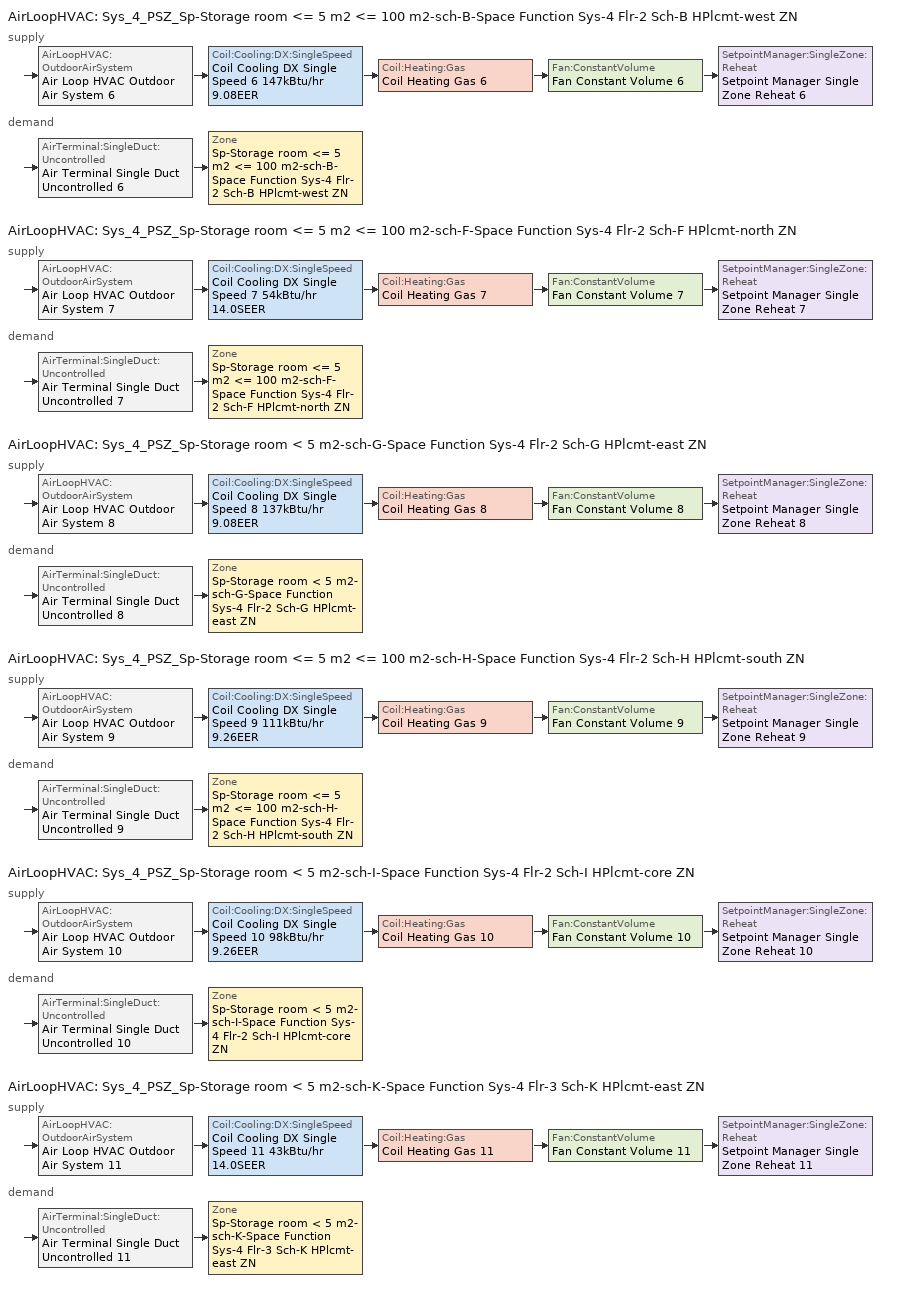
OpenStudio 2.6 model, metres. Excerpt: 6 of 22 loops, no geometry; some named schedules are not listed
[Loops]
AirLoopHVAC 'Sys_4_PSZ_Sp-Storage room <= 5 m2 <= 100 m2-sch-B-Space Function Sys-4 Flr-2 Sch-B HPlcmt-west ZN'
 supply: AirLoopHVAC:OutdoorAirSystem 'Air Loop HVAC Outdoor Air System 6' > Coil:Cooling:DX:SingleSpeed 'Coil Cooling DX Single Speed 6 147kBtu/hr 9.08EER' > Coil:Heating:Gas 'Coil Heating Gas 6' > Fan:ConstantVolume 'Fan Constant Volume 6' > SetpointManager:SingleZone:Reheat 'Setpoint Manager Single Zone Reheat 6'
 demand: AirTerminal:SingleDuct:Uncontrolled 'Air Terminal Single Duct Uncontrolled 6' > Zone 'Sp-Storage room <= 5 m2 <= 100 m2-sch-B-Space Function Sys-4 Flr-2 Sch-B HPlcmt-west ZN'
AirLoopHVAC 'Sys_4_PSZ_Sp-Storage room <= 5 m2 <= 100 m2-sch-F-Space Function Sys-4 Flr-2 Sch-F HPlcmt-north ZN'
 supply: AirLoopHVAC:OutdoorAirSystem 'Air Loop HVAC Outdoor Air System 7' > Coil:Cooling:DX:SingleSpeed 'Coil Cooling DX Single Speed 7 54kBtu/hr 14.0SEER' > Coil:Heating:Gas 'Coil Heating Gas 7' > Fan:ConstantVolume 'Fan Constant Volume 7' > SetpointManager:SingleZone:Reheat 'Setpoint Manager Single Zone Reheat 7'
 demand: AirTerminal:SingleDuct:Uncontrolled 'Air Terminal Single Duct Uncontrolled 7' > Zone 'Sp-Storage room <= 5 m2 <= 100 m2-sch-F-Space Function Sys-4 Flr-2 Sch-F HPlcmt-north ZN'
AirLoopHVAC 'Sys_4_PSZ_Sp-Storage room < 5 m2-sch-G-Space Function Sys-4 Flr-2 Sch-G HPlcmt-east ZN'
 supply: AirLoopHVAC:OutdoorAirSystem 'Air Loop HVAC Outdoor Air System 8' > Coil:Cooling:DX:SingleSpeed 'Coil Cooling DX Single Speed 8 137kBtu/hr 9.08EER' > Coil:Heating:Gas 'Coil Heating Gas 8' > Fan:ConstantVolume 'Fan Constant Volume 8' > SetpointManager:SingleZone:Reheat 'Setpoint Manager Single Zone Reheat 8'
 demand: AirTerminal:SingleDuct:Uncontrolled 'Air Terminal Single Duct Uncontrolled 8' > Zone 'Sp-Storage room < 5 m2-sch-G-Space Function Sys-4 Flr-2 Sch-G HPlcmt-east ZN'
AirLoopHVAC 'Sys_4_PSZ_Sp-Storage room <= 5 m2 <= 100 m2-sch-H-Space Function Sys-4 Flr-2 Sch-H HPlcmt-south ZN'
 supply: AirLoopHVAC:OutdoorAirSystem 'Air Loop HVAC Outdoor Air System 9' > Coil:Cooling:DX:SingleSpeed 'Coil Cooling DX Single Speed 9 111kBtu/hr 9.26EER' > Coil:Heating:Gas 'Coil Heating Gas 9' > Fan:ConstantVolume 'Fan Constant Volume 9' > SetpointManager:SingleZone:Reheat 'Setpoint Manager Single Zone Reheat 9'
 demand: AirTerminal:SingleDuct:Uncontrolled 'Air Terminal Single Duct Uncontrolled 9' > Zone 'Sp-Storage room <= 5 m2 <= 100 m2-sch-H-Space Function Sys-4 Flr-2 Sch-H HPlcmt-south ZN'
AirLoopHVAC 'Sys_4_PSZ_Sp-Storage room < 5 m2-sch-I-Space Function Sys-4 Flr-2 Sch-I HPlcmt-core ZN'
 supply: AirLoopHVAC:OutdoorAirSystem 'Air Loop HVAC Outdoor Air System 10' > Coil:Cooling:DX:SingleSpeed 'Coil Cooling DX Single Speed 10 98kBtu/hr 9.26EER' > Coil:Heating:Gas 'Coil Heating Gas 10' > Fan:ConstantVolume 'Fan Constant Volume 10' > SetpointManager:SingleZone:Reheat 'Setpoint Manager Single Zone Reheat 10'
 demand: AirTerminal:SingleDuct:Uncontrolled 'Air Terminal Single Duct Uncontrolled 10' > Zone 'Sp-Storage room < 5 m2-sch-I-Space Function Sys-4 Flr-2 Sch-I HPlcmt-core ZN'
AirLoopHVAC 'Sys_4_PSZ_Sp-Storage room < 5 m2-sch-K-Space Function Sys-4 Flr-3 Sch-K HPlcmt-east ZN'
 supply: AirLoopHVAC:OutdoorAirSystem 'Air Loop HVAC Outdoor Air System 11' > Coil:Cooling:DX:SingleSpeed 'Coil Cooling DX Single Speed 11 43kBtu/hr 14.0SEER' > Coil:Heating:Gas 'Coil Heating Gas 11' > Fan:ConstantVolume 'Fan Constant Volume 11' > SetpointManager:SingleZone:Reheat 'Setpoint Manager Single Zone Reheat 11'
 demand: AirTerminal:SingleDuct:Uncontrolled 'Air Terminal Single Duct Uncontrolled 11' > Zone 'Sp-Storage room < 5 m2-sch-K-Space Function Sys-4 Flr-3 Sch-K HPlcmt-east ZN'
[Sizing:Zone] Zone Cooling Design Supply Air Temperature Input Method=SupplyAirTemperature; Zone Cooling Design Supply Air Temperature {C}=13; Zone Cooling Design Supply Air Temperature Difference {deltaC}=11.11; Zone Heating Design Supply Air Temperature Input Method=SupplyAirTemperature; Zone Heating Design Supply Air Temperature {C}=43; Zone Heating Design Supply Air Temperature Difference {deltaC}=11.11; Zone Cooling Design Supply Air Humidity Ratio {kg-H2O/kg-air}=0.0085; Zone Heating Design Supply Air Humidity Ratio {kg-H2O/kg-air}=0.008; Zone Heating Sizing Factor=1.3; Zone Cooling Sizing Factor=1.1; Cooling Design Air Flow Method=DesignDay; Heating Design Air Flow Method=DesignDay; Account for Dedicated Outdoor Air System=No; Dedicated Outdoor Air System Control Strategy=NeutralSupplyAir; Dedicated Outdoor Air Low Setpoint Temperature for Design {C}=autosize; Dedicated Outdoor Air High Setpoint Temperature for Design {C}=autosize
Sp-Storage room <= 5 m2 <= 100 m2-sch-B-Space Function Sys-4 Flr-2 Sch-B HPlcmt-west ZN; Sp-Storage room <= 5 m2 <= 100 m2-sch-F-Space Function Sys-4 Flr-2 Sch-F HPlcmt-north ZN; Sp-Storage room < 5 m2-sch-G-Space Function Sys-4 Flr-2 Sch-G HPlcmt-east ZN; Sp-Storage room <= 5 m2 <= 100 m2-sch-H-Space Function Sys-4 Flr-2 Sch-H HPlcmt-south ZN; Sp-Storage room < 5 m2-sch-I-Space Function Sys-4 Flr-2 Sch-I HPlcmt-core ZN; Sp-Storage room < 5 m2-sch-K-Space Function Sys-4 Flr-3 Sch-K HPlcmt-east ZN
[Zone equipment]
Sp-Storage room <= 5 m2 <= 100 m2-sch-B-Space Function Sys-4 Flr-2 Sch-B HPlcmt-west ZN: Air Terminal Single Duct Uncontrolled 6, Zone HVAC Baseboard Convective Water 6
Sp-Storage room <= 5 m2 <= 100 m2-sch-F-Space Function Sys-4 Flr-2 Sch-F HPlcmt-north ZN: Air Terminal Single Duct Uncontrolled 7, Zone HVAC Baseboard Convective Water 7
Sp-Storage room < 5 m2-sch-G-Space Function Sys-4 Flr-2 Sch-G HPlcmt-east ZN: Air Terminal Single Duct Uncontrolled 8, Zone HVAC Baseboard Convective Water 8
Sp-Storage room <= 5 m2 <= 100 m2-sch-H-Space Function Sys-4 Flr-2 Sch-H HPlcmt-south ZN: Air Terminal Single Duct Uncontrolled 9, Zone HVAC Baseboard Convective Water 9
Sp-Storage room < 5 m2-sch-I-Space Function Sys-4 Flr-2 Sch-I HPlcmt-core ZN: Air Terminal Single Duct Uncontrolled 10, Zone HVAC Baseboard Convective Water 10
Sp-Storage room < 5 m2-sch-K-Space Function Sys-4 Flr-3 Sch-K HPlcmt-east ZN: Air Terminal Single Duct Uncontrolled 11, Zone HVAC Baseboard Convective Water 11
[AirLoopHVAC] Design Supply Air Flow Rate {m3/s}=AutoSize
Name | Availability Schedule
Sys_4_PSZ_Sp-Storage room <= 5 m2 <= 100 m2-sch-B-Space Function Sys-4 Flr-2 Sch-B HPlcmt-west ZN | Sys_4_PSZ_Sp-Storage room <= 5 m2 <= 100 m2-sch-B-Space Function Sys-4 Flr-2 Sch-B HPlcmt-west ZN Occ Sch
Sys_4_PSZ_Sp-Storage room <= 5 m2 <= 100 m2-sch-F-Space Function Sys-4 Flr-2 Sch-F HPlcmt-north ZN | Sys_4_PSZ_Sp-Storage room <= 5 m2 <= 100 m2-sch-F-Space Function Sys-4 Flr-2 Sch-F HPlcmt-north ZN Occ Sch
Sys_4_PSZ_Sp-Storage room < 5 m2-sch-G-Space Function Sys-4 Flr-2 Sch-G HPlcmt-east ZN | Sys_4_PSZ_Sp-Storage room < 5 m2-sch-G-Space Function Sys-4 Flr-2 Sch-G HPlcmt-east ZN Occ Sch
Sys_4_PSZ_Sp-Storage room <= 5 m2 <= 100 m2-sch-H-Space Function Sys-4 Flr-2 Sch-H HPlcmt-south ZN | Sys_4_PSZ_Sp-Storage room <= 5 m2 <= 100 m2-sch-H-Space Function Sys-4 Flr-2 Sch-H HPlcmt-south ZN Occ Sch
Sys_4_PSZ_Sp-Storage room < 5 m2-sch-I-Space Function Sys-4 Flr-2 Sch-I HPlcmt-core ZN | Sys_4_PSZ_Sp-Storage room < 5 m2-sch-I-Space Function Sys-4 Flr-2 Sch-I HPlcmt-core ZN Occ Sch
Sys_4_PSZ_Sp-Storage room < 5 m2-sch-K-Space Function Sys-4 Flr-3 Sch-K HPlcmt-east ZN | Sys_4_PSZ_Sp-Storage room < 5 m2-sch-K-Space Function Sys-4 Flr-3 Sch-K HPlcmt-east ZN Occ Sch
[Sizing:System] Type of Load to Size On=Sensible; Design Outdoor Air Flow Rate {m3/s}=Autosize; Minimum System Air Flow Ratio=1; Preheat Design Temperature {C}=7; Preheat Design Humidity Ratio {kg-H2O/kg-Air}=0.008; Precool Design Temperature {C}=13; Precool Design Humidity Ratio {kg-H2O/kg-Air}=0.008; Central Cooling Design Supply Air Temperature {C}=13; Central Heating Design Supply Air Temperature {C}=43; Sizing Option=NonCoincident; 100% Outdoor Air in Cooling=No; 100% Outdoor Air in Heating=No; Central Cooling Design Supply Air Humidity Ratio {kg-H2O/kg-Air}=0.0085; Central Heating Design Supply Air Humidity Ratio {kg-H2O/kg-Air}=0.008; Cooling Design Air Flow Method=DesignDay; Cooling Design Air Flow Rate {m3/s}=0; Heating Design Air Flow Method=DesignDay; Heating Design Air Flow Rate {m3/s}=0; System Outdoor Air Method=ZoneSum; Zone Maximum Outdoor Air Fraction=1; Cooling Supply Air Flow Rate Per Floor Area {m3/s-m2}=0.00996765; Cooling Fraction of Autosized Cooling Supply Air Flow Rate=1; Cooling Supply Air Flow Rate Per Unit Cooling Capacity {m3/s-W}=3.94755e-05; Heating Supply Air Flow Rate Per Floor Area {m3/s-m2}=0.00996765; Heating Fraction of Autosized Heating Supply Air Flow Rate=1; Heating Fraction of Autosized Cooling Supply Air Flow Rate=1; Heating Supply Air Flow Rate Per Unit Heating Capacity {m3/s-W}=3.15882e-05; Cooling Design Capacity Method=CoolingDesignCapacity; Cooling Design Capacity {W}=autosize; Cooling Design Capacity Per Floor Area {W/m2}=234.7; Fraction of Autosized Cooling Design Capacity=1; Heating Design Capacity Method=HeatingDesignCapacity; Heating Design Capacity {W}=autosize; Heating Design Capacity Per Floor Area {W/m2}=157; Fraction of Autosized Heating Design Capacity=1; Central Cooling Capacity Control Method=OnOff
Sys_4_PSZ_Sp-Storage room <= 5 m2 <= 100 m2-sch-B-Space Function Sys-4 Flr-2 Sch-B HPlcmt-west ZN; Sys_4_PSZ_Sp-Storage room <= 5 m2 <= 100 m2-sch-F-Space Function Sys-4 Flr-2 Sch-F HPlcmt-north ZN; Sys_4_PSZ_Sp-Storage room < 5 m2-sch-G-Space Function Sys-4 Flr-2 Sch-G HPlcmt-east ZN; Sys_4_PSZ_Sp-Storage room <= 5 m2 <= 100 m2-sch-H-Space Function Sys-4 Flr-2 Sch-H HPlcmt-south ZN; Sys_4_PSZ_Sp-Storage room < 5 m2-sch-I-Space Function Sys-4 Flr-2 Sch-I HPlcmt-core ZN; Sys_4_PSZ_Sp-Storage room < 5 m2-sch-K-Space Function Sys-4 Flr-3 Sch-K HPlcmt-east ZN
[Fan:ConstantVolume] Availability Schedule=Always On Discrete; Fan Efficiency=0.39975; Pressure Rise {Pa}=640; Maximum Flow Rate {m3/s}=AutoSize; Motor Efficiency=0.615
Fan Constant Volume 6; Fan Constant Volume 7; Fan Constant Volume 8; Fan Constant Volume 9; Fan Constant Volume 10; Fan Constant Volume 11
[Coil:Heating:Gas] Availability Schedule=Always On Discrete; Nominal Capacity {W}=AutoSize; Parasitic Electric Load {W}=0; Part Load Fraction Correlation Curve=FURNACE-EFFPLR-NECB2011; Parasitic Gas Load {W}=0
Name | Gas Burner Efficiency
Coil Heating Gas 6; Coil Heating Gas 7; Coil Heating Gas 8; Coil Heating Gas 9; Coil Heating Gas 10 | 0.81
Coil Heating Gas 11 | 0.924
[Coil:Cooling:DX:SingleSpeed] Availability Schedule=Always On Discrete; Rated Total Cooling Capacity {W}=autosize; Rated Sensible Heat Ratio=autosize; Rated Air Flow Rate {m3/s}=autosize; Rated Evaporator Fan Power Per Volume Flow Rate {W/(m3/s)}=773.3; Total Cooling Capacity Function of Temperature Curve=DXCOOL-NECB2011-REF-CAPFT; Total Cooling Capacity Function of Flow Fraction Curve=DXCOOL-NECB2011-REF-CAPFFLOW; Energy Input Ratio Function of Temperature Curve=DXCOOL-NECB2011-REF-COOLEIRFT; Energy Input Ratio Function of Flow Fraction Curve=DXCOOL-NECB2011-REF-COOLEIRFFLOW; Part Load Fraction Correlation Curve=DXCOOL-NECB2011-REF-COOLPLFFPLR; Condenser Type=AirCooled; Evaporative Condenser Effectiveness=0; Evaporative Condenser Air Flow Rate {m3/s}=Autosize; Evaporative Condenser Pump Rated Power Consumption {W}=Autosize; Crankcase Heater Capacity {W}=0; Maximum Outdoor Dry-Bulb Temperature for Crankcase Heater Operation {C}=0; Basin Heater Capacity {W/K}=0; Basin Heater Setpoint Temperature {C}=10
Name | Rated COP {W/W}
Coil Cooling DX Single Speed 6 147kBtu/hr 9.08EER | 3.1737
Coil Cooling DX Single Speed 7 54kBtu/hr 14.0SEER; Coil Cooling DX Single Speed 11 43kBtu/hr 14.0SEER | 3.8248
Coil Cooling DX Single Speed 8 137kBtu/hr 9.08EER | 3.16649
Coil Cooling DX Single Speed 9 111kBtu/hr 9.26EER | 3.21067
Coil Cooling DX Single Speed 10 98kBtu/hr 9.26EER | 3.20084
[Controller:OutdoorAir] Minimum Outdoor Air Flow Rate {m3/s}=autosize; Maximum Outdoor Air Flow Rate {m3/s}=Autosize; Economizer Control Action Type=ModulateFlow; Lockout Type=NoLockout; Minimum Limit Type=FixedMinimum; High Humidity Control=No; Heat Recovery Bypass Control Type=BypassWhenOAFlowGreaterThanMinimum
Name | Economizer Control Type | Minimum Outdoor Air Schedule | Controller Mechanical Ventilation | Economizer Maximum Limit Dry-Bulb Temperature {C} | Economizer Maximum Limit Enthalpy {J/kg} | Economizer Minimum Limit Dry-Bulb Temperature {C}
Controller Outdoor Air 6 | DifferentialEnthalpy | Sys_4_PSZ_Sp-Storage room <= 5 m2 <= 100 m2-sch-B-Space Function Sys-4 Flr-2 Sch-B HPlcmt-west ZN Occ Sch | Controller Mechanical Ventilation 6
Controller Outdoor Air 7 | NoEconomizer | Sys_4_PSZ_Sp-Storage room <= 5 m2 <= 100 m2-sch-F-Space Function Sys-4 Flr-2 Sch-F HPlcmt-north ZN Occ Sch | Controller Mechanical Ventilation 7 | 28 | 64000 | -100
Controller Outdoor Air 8 | DifferentialEnthalpy | Sys_4_PSZ_Sp-Storage room < 5 m2-sch-G-Space Function Sys-4 Flr-2 Sch-G HPlcmt-east ZN Occ Sch | Controller Mechanical Ventilation 8
Controller Outdoor Air 9 | DifferentialEnthalpy | Sys_4_PSZ_Sp-Storage room <= 5 m2 <= 100 m2-sch-H-Space Function Sys-4 Flr-2 Sch-H HPlcmt-south ZN Occ Sch | Controller Mechanical Ventilation 9
Controller Outdoor Air 10 | DifferentialEnthalpy | Sys_4_PSZ_Sp-Storage room < 5 m2-sch-I-Space Function Sys-4 Flr-2 Sch-I HPlcmt-core ZN Occ Sch | Controller Mechanical Ventilation 10
Controller Outdoor Air 11 | NoEconomizer | Sys_4_PSZ_Sp-Storage room < 5 m2-sch-K-Space Function Sys-4 Flr-3 Sch-K HPlcmt-east ZN Occ Sch | Controller Mechanical Ventilation 11 | 28 | 64000 | -100
[Controller:MechanicalVentilation] Availability Schedule=Always On Discrete; System Outdoor Air Method=ZoneSum
Controller Mechanical Ventilation 6; Controller Mechanical Ventilation 7; Controller Mechanical Ventilation 8; Controller Mechanical Ventilation 9; Controller Mechanical Ventilation 10; Controller Mechanical Ventilation 11
[AirLoopHVAC:OutdoorAirSystem]
Name | Controller
Air Loop HVAC Outdoor Air System 6 | Controller Outdoor Air 6
Air Loop HVAC Outdoor Air System 7 | Controller Outdoor Air 7
Air Loop HVAC Outdoor Air System 8 | Controller Outdoor Air 8
Air Loop HVAC Outdoor Air System 9 | Controller Outdoor Air 9
Air Loop HVAC Outdoor Air System 10 | Controller Outdoor Air 10
Air Loop HVAC Outdoor Air System 11 | Controller Outdoor Air 11
[SetpointManager:SingleZone:Reheat] Minimum Supply Air Temperature {C}=13; Maximum Supply Air Temperature {C}=43
Name | Control Zone
Setpoint Manager Single Zone Reheat 6 | Sp-Storage room <= 5 m2 <= 100 m2-sch-B-Space Function Sys-4 Flr-2 Sch-B HPlcmt-west ZN
Setpoint Manager Single Zone Reheat 7 | Sp-Storage room <= 5 m2 <= 100 m2-sch-F-Space Function Sys-4 Flr-2 Sch-F HPlcmt-north ZN
Setpoint Manager Single Zone Reheat 8 | Sp-Storage room < 5 m2-sch-G-Space Function Sys-4 Flr-2 Sch-G HPlcmt-east ZN
Setpoint Manager Single Zone Reheat 9 | Sp-Storage room <= 5 m2 <= 100 m2-sch-H-Space Function Sys-4 Flr-2 Sch-H HPlcmt-south ZN
Setpoint Manager Single Zone Reheat 10 | Sp-Storage room < 5 m2-sch-I-Space Function Sys-4 Flr-2 Sch-I HPlcmt-core ZN
Setpoint Manager Single Zone Reheat 11 | Sp-Storage room < 5 m2-sch-K-Space Function Sys-4 Flr-3 Sch-K HPlcmt-east ZN
[AirTerminal:SingleDuct:Uncontrolled] Availability Schedule=Always On Discrete; Maximum Air Flow Rate {m3/s}=AutoSize
Air Terminal Single Duct Uncontrolled 6; Air Terminal Single Duct Uncontrolled 7; Air Terminal Single Duct Uncontrolled 8; Air Terminal Single Duct Uncontrolled 9; Air Terminal Single Duct Uncontrolled 10; Air Terminal Single Duct Uncontrolled 11
[AvailabilityManager:NightCycle] Control Type=CycleOnAny; Thermostat Tolerance {deltaC}=1; Cycling Run Time {s}=3600
Availability Manager Night Cycle 13; Availability Manager Night Cycle 14; Availability Manager Night Cycle 15; Availability Manager Night Cycle 16; Availability Manager Night Cycle 17; Availability Manager Night Cycle 18; Availability Manager Night Cycle 19; Availability Manager Night Cycle 20
[Schedule:Ruleset]
Name | Default Day Schedule | Summer Design Day Schedule | Winter Design Day Schedule
Sys_4_PSZ_Sp-Storage room < 5 m2-sch-G-Space Function Sys-4 Flr-2 Sch-G HPlcmt-east ZN Occ Sch | Sys_4_PSZ_Sp-Storage room < 5 m2-sch-G-Space Function Sys-4 Flr-2 Sch-G HPlcmt-east ZN Occ Sch Default | Sys_4_PSZ_Sp-Storage room < 5 m2-sch-G-Space Function Sys-4 Flr-2 Sch-G HPlcmt-east ZN Occ Sch Summer Design Day | Sys_4_PSZ_Sp-Storage room < 5 m2-sch-G-Space Function Sys-4 Flr-2 Sch-G HPlcmt-east ZN Occ Sch Winter Design Day
Sys_4_PSZ_Sp-Storage room < 5 m2-sch-I-Space Function Sys-4 Flr-2 Sch-I HPlcmt-core ZN Occ Sch | Sys_4_PSZ_Sp-Storage room < 5 m2-sch-I-Space Function Sys-4 Flr-2 Sch-I HPlcmt-core ZN Occ Sch Default | Sys_4_PSZ_Sp-Storage room < 5 m2-sch-I-Space Function Sys-4 Flr-2 Sch-I HPlcmt-core ZN Occ Sch Summer Design Day | Sys_4_PSZ_Sp-Storage room < 5 m2-sch-I-Space Function Sys-4 Flr-2 Sch-I HPlcmt-core ZN Occ Sch Winter Design Day
Sys_4_PSZ_Sp-Storage room < 5 m2-sch-K-Space Function Sys-4 Flr-3 Sch-K HPlcmt-east ZN Occ Sch | Sys_4_PSZ_Sp-Storage room < 5 m2-sch-K-Space Function Sys-4 Flr-3 Sch-K HPlcmt-east ZN Occ Sch Default | Sys_4_PSZ_Sp-Storage room < 5 m2-sch-K-Space Function Sys-4 Flr-3 Sch-K HPlcmt-east ZN Occ Sch Summer Design Day | Sys_4_PSZ_Sp-Storage room < 5 m2-sch-K-Space Function Sys-4 Flr-3 Sch-K HPlcmt-east ZN Occ Sch Winter Design Day
Sys_4_PSZ_Sp-Storage room <= 5 m2 <= 100 m2-sch-B-Space Function Sys-4 Flr-2 Sch-B HPlcmt-west ZN Occ Sch | Sys_4_PSZ_Sp-Storage room <= 5 m2 <= 100 m2-sch-B-Space Function Sys-4 Flr-2 Sch-B HPlcmt-west ZN Occ Sch Default | Sys_4_PSZ_Sp-Storage room <= 5 m2 <= 100 m2-sch-B-Space Function Sys-4 Flr-2 Sch-B HPlcmt-west ZN Occ Sch Summer Design Day | Sys_4_PSZ_Sp-Storage room <= 5 m2 <= 100 m2-sch-B-Space Function Sys-4 Flr-2 Sch-B HPlcmt-west ZN Occ Sch Winter Design Day
Sys_4_PSZ_Sp-Storage room <= 5 m2 <= 100 m2-sch-F-Space Function Sys-4 Flr-2 Sch-F HPlcmt-north ZN Occ Sch | Sys_4_PSZ_Sp-Storage room <= 5 m2 <= 100 m2-sch-F-Space Function Sys-4 Flr-2 Sch-F HPlcmt-north ZN Occ Sch Default | Sys_4_PSZ_Sp-Storage room <= 5 m2 <= 100 m2-sch-F-Space Function Sys-4 Flr-2 Sch-F HPlcmt-north ZN Occ Sch Summer Design Day | Sys_4_PSZ_Sp-Storage room <= 5 m2 <= 100 m2-sch-F-Space Function Sys-4 Flr-2 Sch-F HPlcmt-north ZN Occ Sch Winter Design Day
Sys_4_PSZ_Sp-Storage room <= 5 m2 <= 100 m2-sch-H-Space Function Sys-4 Flr-2 Sch-H HPlcmt-south ZN Occ Sch | Sys_4_PSZ_Sp-Storage room <= 5 m2 <= 100 m2-sch-H-Space Function Sys-4 Flr-2 Sch-H HPlcmt-south ZN Occ Sch Default | Sys_4_PSZ_Sp-Storage room <= 5 m2 <= 100 m2-sch-H-Space Function Sys-4 Flr-2 Sch-H HPlcmt-south ZN Occ Sch Summer Design Day | Sys_4_PSZ_Sp-Storage room <= 5 m2 <= 100 m2-sch-H-Space Function Sys-4 Flr-2 Sch-H HPlcmt-south ZN Occ Sch Winter Design Day
[Schedule:Day]
Sys_4_PSZ_Sp-Storage room < 5 m2-sch-G-Space Function Sys-4 Flr-2 Sch-G HPlcmt-east ZN Occ Sch Default; Sys_4_PSZ_Sp-Storage room < 5 m2-sch-G-Space Function Sys-4 Flr-2 Sch-G HPlcmt-east ZN Occ Sch Winter Design Day; Sys_4_PSZ_Sp-Storage room < 5 m2-sch-G-Space Function Sys-4 Flr-2 Sch-G HPlcmt-east ZN Occ Sch Summer Design Day; Sys_4_PSZ_Sp-Storage room < 5 m2-sch-G-Space Function Sys-4 Flr-2 Sch-G HPlcmt-east ZN Occ Sch Monday; Sys_4_PSZ_Sp-Storage room < 5 m2-sch-G-Space Function Sys-4 Flr-2 Sch-G HPlcmt-east ZN Occ Sch Tuesday; Sys_4_PSZ_Sp-Storage room < 5 m2-sch-G-Space Function Sys-4 Flr-2 Sch-G HPlcmt-east ZN Occ Sch Wednesday; Sys_4_PSZ_Sp-Storage room < 5 m2-sch-G-Space Function Sys-4 Flr-2 Sch-G HPlcmt-east ZN Occ Sch Thursday; Sys_4_PSZ_Sp-Storage room < 5 m2-sch-G-Space Function Sys-4 Flr-2 Sch-G HPlcmt-east ZN Occ Sch Friday; Sys_4_PSZ_Sp-Storage room < 5 m2-sch-G-Space Function Sys-4 Flr-2 Sch-G HPlcmt-east ZN Occ Sch Saturday; Sys_4_PSZ_Sp-Storage room < 5 m2-sch-G-Space Function Sys-4 Flr-2 Sch-G HPlcmt-east ZN Occ Sch Sunday; Sys_4_PSZ_Sp-Storage room < 5 m2-sch-I-Space Function Sys-4 Flr-2 Sch-I HPlcmt-core ZN Occ Sch Default; Sys_4_PSZ_Sp-Storage room < 5 m2-sch-I-Space Function Sys-4 Flr-2 Sch-I HPlcmt-core ZN Occ Sch Winter Design Day; Sys_4_PSZ_Sp-Storage room < 5 m2-sch-I-Space Function Sys-4 Flr-2 Sch-I HPlcmt-core ZN Occ Sch Summer Design Day; Sys_4_PSZ_Sp-Storage room < 5 m2-sch-K-Space Function Sys-4 Flr-3 Sch-K HPlcmt-east ZN Occ Sch Default; Sys_4_PSZ_Sp-Storage room < 5 m2-sch-K-Space Function Sys-4 Flr-3 Sch-K HPlcmt-east ZN Occ Sch Winter Design Day; Sys_4_PSZ_Sp-Storage room < 5 m2-sch-K-Space Function Sys-4 Flr-3 Sch-K HPlcmt-east ZN Occ Sch Summer Design Day; Sys_4_PSZ_Sp-Storage room <= 5 m2 <= 100 m2-sch-B-Space Function Sys-4 Flr-2 Sch-B HPlcmt-west ZN Occ Sch Default; Sys_4_PSZ_Sp-Storage room <= 5 m2 <= 100 m2-sch-B-Space Function Sys-4 Flr-2 Sch-B HPlcmt-west ZN Occ Sch Winter Design Day; Sys_4_PSZ_Sp-Storage room <= 5 m2 <= 100 m2-sch-B-Space Function Sys-4 Flr-2 Sch-B HPlcmt-west ZN Occ Sch Summer Design Day; Sys_4_PSZ_Sp-Storage room <= 5 m2 <= 100 m2-sch-F-Space Function Sys-4 Flr-2 Sch-F HPlcmt-north ZN Occ Sch Default; Sys_4_PSZ_Sp-Storage room <= 5 m2 <= 100 m2-sch-F-Space Function Sys-4 Flr-2 Sch-F HPlcmt-north ZN Occ Sch Winter Design Day; Sys_4_PSZ_Sp-Storage room <= 5 m2 <= 100 m2-sch-F-Space Function Sys-4 Flr-2 Sch-F HPlcmt-north ZN Occ Sch Summer Design Day; Sys_4_PSZ_Sp-Storage room <= 5 m2 <= 100 m2-sch-H-Space Function Sys-4 Flr-2 Sch-H HPlcmt-south ZN Occ Sch Default; Sys_4_PSZ_Sp-Storage room <= 5 m2 <= 100 m2-sch-H-Space Function Sys-4 Flr-2 Sch-H HPlcmt-south ZN Occ Sch Winter Design Day; Sys_4_PSZ_Sp-Storage room <= 5 m2 <= 100 m2-sch-H-Space Function Sys-4 Flr-2 Sch-H HPlcmt-south ZN Occ Sch Summer Design Day; Sys_4_PSZ_Sp-Storage room <= 5 m2 <= 100 m2-sch-H-Space Function Sys-4 Flr-2 Sch-H HPlcmt-south ZN Occ Sch Monday; Sys_4_PSZ_Sp-Storage room <= 5 m2 <= 100 m2-sch-H-Space Function Sys-4 Flr-2 Sch-H HPlcmt-south ZN Occ Sch Tuesday; Sys_4_PSZ_Sp-Storage room <= 5 m2 <= 100 m2-sch-H-Space Function Sys-4 Flr-2 Sch-H HPlcmt-south ZN Occ Sch Wednesday; Sys_4_PSZ_Sp-Storage room <= 5 m2 <= 100 m2-sch-H-Space Function Sys-4 Flr-2 Sch-H HPlcmt-south ZN Occ Sch Thursday; Sys_4_PSZ_Sp-Storage room <= 5 m2 <= 100 m2-sch-H-Space Function Sys-4 Flr-2 Sch-H HPlcmt-south ZN Occ Sch Friday; Sys_4_PSZ_Sp-Storage room <= 5 m2 <= 100 m2-sch-H-Space Function Sys-4 Flr-2 Sch-H HPlcmt-south ZN Occ Sch Saturday; Sys_4_PSZ_Sp-Storage room <= 5 m2 <= 100 m2-sch-H-Space Function Sys-4 Flr-2 Sch-H HPlcmt-south ZN Occ Sch Sunday: 24, 0, 1
Sys_4_PSZ_Sp-Storage room < 5 m2-sch-I-Space Function Sys-4 Flr-2 Sch-I HPlcmt-core ZN Occ Sch Monday; Sys_4_PSZ_Sp-Storage room < 5 m2-sch-I-Space Function Sys-4 Flr-2 Sch-I HPlcmt-core ZN Occ Sch Tuesday; Sys_4_PSZ_Sp-Storage room < 5 m2-sch-I-Space Function Sys-4 Flr-2 Sch-I HPlcmt-core ZN Occ Sch Wednesday; Sys_4_PSZ_Sp-Storage room < 5 m2-sch-I-Space Function Sys-4 Flr-2 Sch-I HPlcmt-core ZN Occ Sch Thursday; Sys_4_PSZ_Sp-Storage room < 5 m2-sch-I-Space Function Sys-4 Flr-2 Sch-I HPlcmt-core ZN Occ Sch Friday: 18, 0, 0, 24, 0, 1
Sys_4_PSZ_Sp-Storage room < 5 m2-sch-I-Space Function Sys-4 Flr-2 Sch-I HPlcmt-core ZN Occ Sch Saturday: 13, 0, 0, 24, 0, 1
Sys_4_PSZ_Sp-Storage room < 5 m2-sch-I-Space Function Sys-4 Flr-2 Sch-I HPlcmt-core ZN Occ Sch Sunday: 8, 0, 0, 14, 0, 1, 24, 0, 0
Sys_4_PSZ_Sp-Storage room < 5 m2-sch-K-Space Function Sys-4 Flr-3 Sch-K HPlcmt-east ZN Occ Sch Monday; Sys_4_PSZ_Sp-Storage room < 5 m2-sch-K-Space Function Sys-4 Flr-3 Sch-K HPlcmt-east ZN Occ Sch Tuesday; Sys_4_PSZ_Sp-Storage room < 5 m2-sch-K-Space Function Sys-4 Flr-3 Sch-K HPlcmt-east ZN Occ Sch Wednesday; Sys_4_PSZ_Sp-Storage room < 5 m2-sch-K-Space Function Sys-4 Flr-3 Sch-K HPlcmt-east ZN Occ Sch Thursday; Sys_4_PSZ_Sp-Storage room < 5 m2-sch-K-Space Function Sys-4 Flr-3 Sch-K HPlcmt-east ZN Occ Sch Friday; Sys_4_PSZ_Sp-Storage room < 5 m2-sch-K-Space Function Sys-4 Flr-3 Sch-K HPlcmt-east ZN Occ Sch Saturday; Sys_4_PSZ_Sp-Storage room < 5 m2-sch-K-Space Function Sys-4 Flr-3 Sch-K HPlcmt-east ZN Occ Sch Sunday: 6, 0, 0, 20, 0, 1, 24, 0, 0
Sys_4_PSZ_Sp-Storage room <= 5 m2 <= 100 m2-sch-B-Space Function Sys-4 Flr-2 Sch-B HPlcmt-west ZN Occ Sch Monday; Sys_4_PSZ_Sp-Storage room <= 5 m2 <= 100 m2-sch-B-Space Function Sys-4 Flr-2 Sch-B HPlcmt-west ZN Occ Sch Tuesday; Sys_4_PSZ_Sp-Storage room <= 5 m2 <= 100 m2-sch-B-Space Function Sys-4 Flr-2 Sch-B HPlcmt-west ZN Occ Sch Wednesday; Sys_4_PSZ_Sp-Storage room <= 5 m2 <= 100 m2-sch-B-Space Function Sys-4 Flr-2 Sch-B HPlcmt-west ZN Occ Sch Thursday; Sys_4_PSZ_Sp-Storage room <= 5 m2 <= 100 m2-sch-B-Space Function Sys-4 Flr-2 Sch-B HPlcmt-west ZN Occ Sch Friday: 1, 0, 1, 10, 0, 0, 24, 0, 1
Sys_4_PSZ_Sp-Storage room <= 5 m2 <= 100 m2-sch-B-Space Function Sys-4 Flr-2 Sch-B HPlcmt-west ZN Occ Sch Saturday: 2, 0, 1, 10, 0, 0, 24, 0, 1
Sys_4_PSZ_Sp-Storage room <= 5 m2 <= 100 m2-sch-B-Space Function Sys-4 Flr-2 Sch-B HPlcmt-west ZN Occ Sch Sunday: 1, 0, 0, 2, 0, 1, 11, 0, 0, 23, 0, 1, 24, 0, 0
Sys_4_PSZ_Sp-Storage room <= 5 m2 <= 100 m2-sch-F-Space Function Sys-4 Flr-2 Sch-F HPlcmt-north ZN Occ Sch Monday; Sys_4_PSZ_Sp-Storage room <= 5 m2 <= 100 m2-sch-F-Space Function Sys-4 Flr-2 Sch-F HPlcmt-north ZN Occ Sch Tuesday; Sys_4_PSZ_Sp-Storage room <= 5 m2 <= 100 m2-sch-F-Space Function Sys-4 Flr-2 Sch-F HPlcmt-north ZN Occ Sch Wednesday; Sys_4_PSZ_Sp-Storage room <= 5 m2 <= 100 m2-sch-F-Space Function Sys-4 Flr-2 Sch-F HPlcmt-north ZN Occ Sch Thursday; Sys_4_PSZ_Sp-Storage room <= 5 m2 <= 100 m2-sch-F-Space Function Sys-4 Flr-2 Sch-F HPlcmt-north ZN Occ Sch Friday; Sys_4_PSZ_Sp-Storage room <= 5 m2 <= 100 m2-sch-F-Space Function Sys-4 Flr-2 Sch-F HPlcmt-north ZN Occ Sch Saturday; Sys_4_PSZ_Sp-Storage room <= 5 m2 <= 100 m2-sch-F-Space Function Sys-4 Flr-2 Sch-F HPlcmt-north ZN Occ Sch Sunday: 10, 0, 1, 16, 0, 0, 24, 0, 1
[Schedule:Rule] Date Specification Type=DateRange; Start Month=1; Start Day=1; End Month=12
Name | Schedule Ruleset | Rule Order | Day Schedule | Apply Monday | End Day | Apply Tuesday | Apply Wednesday | Apply Thursday | Apply Friday | Apply Saturday | Apply Sunday
Sys_4_PSZ_Sp-Storage room < 5 m2-sch-G-Space Function Sys-4 Flr-2 Sch-G HPlcmt-east ZN Occ Sch Monday Rule | Sys_4_PSZ_Sp-Storage room < 5 m2-sch-G-Space Function Sys-4 Flr-2 Sch-G HPlcmt-east ZN Occ Sch | 6 | Sys_4_PSZ_Sp-Storage room < 5 m2-sch-G-Space Function Sys-4 Flr-2 Sch-G HPlcmt-east ZN Occ Sch Monday | Yes | 25
Sys_4_PSZ_Sp-Storage room < 5 m2-sch-G-Space Function Sys-4 Flr-2 Sch-G HPlcmt-east ZN Occ Sch Tuesday Rule | Sys_4_PSZ_Sp-Storage room < 5 m2-sch-G-Space Function Sys-4 Flr-2 Sch-G HPlcmt-east ZN Occ Sch | 5 | Sys_4_PSZ_Sp-Storage room < 5 m2-sch-G-Space Function Sys-4 Flr-2 Sch-G HPlcmt-east ZN Occ Sch Tuesday |  | 26 | Yes
Sys_4_PSZ_Sp-Storage room < 5 m2-sch-G-Space Function Sys-4 Flr-2 Sch-G HPlcmt-east ZN Occ Sch Wednesday Rule | Sys_4_PSZ_Sp-Storage room < 5 m2-sch-G-Space Function Sys-4 Flr-2 Sch-G HPlcmt-east ZN Occ Sch | 4 | Sys_4_PSZ_Sp-Storage room < 5 m2-sch-G-Space Function Sys-4 Flr-2 Sch-G HPlcmt-east ZN Occ Sch Wednesday |  | 27 |  | Yes
Sys_4_PSZ_Sp-Storage room < 5 m2-sch-G-Space Function Sys-4 Flr-2 Sch-G HPlcmt-east ZN Occ Sch Thursday Rule | Sys_4_PSZ_Sp-Storage room < 5 m2-sch-G-Space Function Sys-4 Flr-2 Sch-G HPlcmt-east ZN Occ Sch | 3 | Sys_4_PSZ_Sp-Storage room < 5 m2-sch-G-Space Function Sys-4 Flr-2 Sch-G HPlcmt-east ZN Occ Sch Thursday |  | 28 |  |  | Yes
Sys_4_PSZ_Sp-Storage room < 5 m2-sch-G-Space Function Sys-4 Flr-2 Sch-G HPlcmt-east ZN Occ Sch Friday Rule | Sys_4_PSZ_Sp-Storage room < 5 m2-sch-G-Space Function Sys-4 Flr-2 Sch-G HPlcmt-east ZN Occ Sch | 2 | Sys_4_PSZ_Sp-Storage room < 5 m2-sch-G-Space Function Sys-4 Flr-2 Sch-G HPlcmt-east ZN Occ Sch Friday |  | 29 |  |  |  | Yes
Sys_4_PSZ_Sp-Storage room < 5 m2-sch-G-Space Function Sys-4 Flr-2 Sch-G HPlcmt-east ZN Occ Sch Saturday Rule | Sys_4_PSZ_Sp-Storage room < 5 m2-sch-G-Space Function Sys-4 Flr-2 Sch-G HPlcmt-east ZN Occ Sch | 1 | Sys_4_PSZ_Sp-Storage room < 5 m2-sch-G-Space Function Sys-4 Flr-2 Sch-G HPlcmt-east ZN Occ Sch Saturday |  | 30 |  |  |  |  | Yes
Sys_4_PSZ_Sp-Storage room < 5 m2-sch-G-Space Function Sys-4 Flr-2 Sch-G HPlcmt-east ZN Occ Sch Sunday Rule | Sys_4_PSZ_Sp-Storage room < 5 m2-sch-G-Space Function Sys-4 Flr-2 Sch-G HPlcmt-east ZN Occ Sch | 0 | Sys_4_PSZ_Sp-Storage room < 5 m2-sch-G-Space Function Sys-4 Flr-2 Sch-G HPlcmt-east ZN Occ Sch Sunday |  | 31 |  |  |  |  |  | Yes
Sys_4_PSZ_Sp-Storage room < 5 m2-sch-I-Space Function Sys-4 Flr-2 Sch-I HPlcmt-core ZN Occ Sch Monday Rule | Sys_4_PSZ_Sp-Storage room < 5 m2-sch-I-Space Function Sys-4 Flr-2 Sch-I HPlcmt-core ZN Occ Sch | 6 | Sys_4_PSZ_Sp-Storage room < 5 m2-sch-I-Space Function Sys-4 Flr-2 Sch-I HPlcmt-core ZN Occ Sch Monday | Yes | 25
Sys_4_PSZ_Sp-Storage room < 5 m2-sch-I-Space Function Sys-4 Flr-2 Sch-I HPlcmt-core ZN Occ Sch Tuesday Rule | Sys_4_PSZ_Sp-Storage room < 5 m2-sch-I-Space Function Sys-4 Flr-2 Sch-I HPlcmt-core ZN Occ Sch | 5 | Sys_4_PSZ_Sp-Storage room < 5 m2-sch-I-Space Function Sys-4 Flr-2 Sch-I HPlcmt-core ZN Occ Sch Tuesday |  | 26 | Yes
Sys_4_PSZ_Sp-Storage room < 5 m2-sch-I-Space Function Sys-4 Flr-2 Sch-I HPlcmt-core ZN Occ Sch Wednesday Rule | Sys_4_PSZ_Sp-Storage room < 5 m2-sch-I-Space Function Sys-4 Flr-2 Sch-I HPlcmt-core ZN Occ Sch | 4 | Sys_4_PSZ_Sp-Storage room < 5 m2-sch-I-Space Function Sys-4 Flr-2 Sch-I HPlcmt-core ZN Occ Sch Wednesday |  | 27 |  | Yes
Sys_4_PSZ_Sp-Storage room < 5 m2-sch-I-Space Function Sys-4 Flr-2 Sch-I HPlcmt-core ZN Occ Sch Thursday Rule | Sys_4_PSZ_Sp-Storage room < 5 m2-sch-I-Space Function Sys-4 Flr-2 Sch-I HPlcmt-core ZN Occ Sch | 3 | Sys_4_PSZ_Sp-Storage room < 5 m2-sch-I-Space Function Sys-4 Flr-2 Sch-I HPlcmt-core ZN Occ Sch Thursday |  | 28 |  |  | Yes
Sys_4_PSZ_Sp-Storage room < 5 m2-sch-I-Space Function Sys-4 Flr-2 Sch-I HPlcmt-core ZN Occ Sch Friday Rule | Sys_4_PSZ_Sp-Storage room < 5 m2-sch-I-Space Function Sys-4 Flr-2 Sch-I HPlcmt-core ZN Occ Sch | 2 | Sys_4_PSZ_Sp-Storage room < 5 m2-sch-I-Space Function Sys-4 Flr-2 Sch-I HPlcmt-core ZN Occ Sch Friday |  | 29 |  |  |  | Yes
Sys_4_PSZ_Sp-Storage room < 5 m2-sch-I-Space Function Sys-4 Flr-2 Sch-I HPlcmt-core ZN Occ Sch Saturday Rule | Sys_4_PSZ_Sp-Storage room < 5 m2-sch-I-Space Function Sys-4 Flr-2 Sch-I HPlcmt-core ZN Occ Sch | 1 | Sys_4_PSZ_Sp-Storage room < 5 m2-sch-I-Space Function Sys-4 Flr-2 Sch-I HPlcmt-core ZN Occ Sch Saturday |  | 30 |  |  |  |  | Yes
Sys_4_PSZ_Sp-Storage room < 5 m2-sch-I-Space Function Sys-4 Flr-2 Sch-I HPlcmt-core ZN Occ Sch Sunday Rule | Sys_4_PSZ_Sp-Storage room < 5 m2-sch-I-Space Function Sys-4 Flr-2 Sch-I HPlcmt-core ZN Occ Sch | 0 | Sys_4_PSZ_Sp-Storage room < 5 m2-sch-I-Space Function Sys-4 Flr-2 Sch-I HPlcmt-core ZN Occ Sch Sunday |  | 31 |  |  |  |  |  | Yes
Sys_4_PSZ_Sp-Storage room < 5 m2-sch-K-Space Function Sys-4 Flr-3 Sch-K HPlcmt-east ZN Occ Sch Monday Rule | Sys_4_PSZ_Sp-Storage room < 5 m2-sch-K-Space Function Sys-4 Flr-3 Sch-K HPlcmt-east ZN Occ Sch | 6 | Sys_4_PSZ_Sp-Storage room < 5 m2-sch-K-Space Function Sys-4 Flr-3 Sch-K HPlcmt-east ZN Occ Sch Monday | Yes | 25
Sys_4_PSZ_Sp-Storage room < 5 m2-sch-K-Space Function Sys-4 Flr-3 Sch-K HPlcmt-east ZN Occ Sch Tuesday Rule | Sys_4_PSZ_Sp-Storage room < 5 m2-sch-K-Space Function Sys-4 Flr-3 Sch-K HPlcmt-east ZN Occ Sch | 5 | Sys_4_PSZ_Sp-Storage room < 5 m2-sch-K-Space Function Sys-4 Flr-3 Sch-K HPlcmt-east ZN Occ Sch Tuesday |  | 26 | Yes
Sys_4_PSZ_Sp-Storage room < 5 m2-sch-K-Space Function Sys-4 Flr-3 Sch-K HPlcmt-east ZN Occ Sch Wednesday Rule | Sys_4_PSZ_Sp-Storage room < 5 m2-sch-K-Space Function Sys-4 Flr-3 Sch-K HPlcmt-east ZN Occ Sch | 4 | Sys_4_PSZ_Sp-Storage room < 5 m2-sch-K-Space Function Sys-4 Flr-3 Sch-K HPlcmt-east ZN Occ Sch Wednesday |  | 27 |  | Yes
Sys_4_PSZ_Sp-Storage room < 5 m2-sch-K-Space Function Sys-4 Flr-3 Sch-K HPlcmt-east ZN Occ Sch Thursday Rule | Sys_4_PSZ_Sp-Storage room < 5 m2-sch-K-Space Function Sys-4 Flr-3 Sch-K HPlcmt-east ZN Occ Sch | 3 | Sys_4_PSZ_Sp-Storage room < 5 m2-sch-K-Space Function Sys-4 Flr-3 Sch-K HPlcmt-east ZN Occ Sch Thursday |  | 28 |  |  | Yes
Sys_4_PSZ_Sp-Storage room < 5 m2-sch-K-Space Function Sys-4 Flr-3 Sch-K HPlcmt-east ZN Occ Sch Friday Rule | Sys_4_PSZ_Sp-Storage room < 5 m2-sch-K-Space Function Sys-4 Flr-3 Sch-K HPlcmt-east ZN Occ Sch | 2 | Sys_4_PSZ_Sp-Storage room < 5 m2-sch-K-Space Function Sys-4 Flr-3 Sch-K HPlcmt-east ZN Occ Sch Friday |  | 29 |  |  |  | Yes
Sys_4_PSZ_Sp-Storage room < 5 m2-sch-K-Space Function Sys-4 Flr-3 Sch-K HPlcmt-east ZN Occ Sch Saturday Rule | Sys_4_PSZ_Sp-Storage room < 5 m2-sch-K-Space Function Sys-4 Flr-3 Sch-K HPlcmt-east ZN Occ Sch | 1 | Sys_4_PSZ_Sp-Storage room < 5 m2-sch-K-Space Function Sys-4 Flr-3 Sch-K HPlcmt-east ZN Occ Sch Saturday |  | 30 |  |  |  |  | Yes
Sys_4_PSZ_Sp-Storage room < 5 m2-sch-K-Space Function Sys-4 Flr-3 Sch-K HPlcmt-east ZN Occ Sch Sunday Rule | Sys_4_PSZ_Sp-Storage room < 5 m2-sch-K-Space Function Sys-4 Flr-3 Sch-K HPlcmt-east ZN Occ Sch | 0 | Sys_4_PSZ_Sp-Storage room < 5 m2-sch-K-Space Function Sys-4 Flr-3 Sch-K HPlcmt-east ZN Occ Sch Sunday |  | 31 |  |  |  |  |  | Yes
Sys_4_PSZ_Sp-Storage room <= 5 m2 <= 100 m2-sch-B-Space Function Sys-4 Flr-2 Sch-B HPlcmt-west ZN Occ Sch Monday Rule | Sys_4_PSZ_Sp-Storage room <= 5 m2 <= 100 m2-sch-B-Space Function Sys-4 Flr-2 Sch-B HPlcmt-west ZN Occ Sch | 6 | Sys_4_PSZ_Sp-Storage room <= 5 m2 <= 100 m2-sch-B-Space Function Sys-4 Flr-2 Sch-B HPlcmt-west ZN Occ Sch Monday | Yes | 25
Sys_4_PSZ_Sp-Storage room <= 5 m2 <= 100 m2-sch-B-Space Function Sys-4 Flr-2 Sch-B HPlcmt-west ZN Occ Sch Tuesday Rule | Sys_4_PSZ_Sp-Storage room <= 5 m2 <= 100 m2-sch-B-Space Function Sys-4 Flr-2 Sch-B HPlcmt-west ZN Occ Sch | 5 | Sys_4_PSZ_Sp-Storage room <= 5 m2 <= 100 m2-sch-B-Space Function Sys-4 Flr-2 Sch-B HPlcmt-west ZN Occ Sch Tuesday |  | 26 | Yes
Sys_4_PSZ_Sp-Storage room <= 5 m2 <= 100 m2-sch-B-Space Function Sys-4 Flr-2 Sch-B HPlcmt-west ZN Occ Sch Wednesday Rule | Sys_4_PSZ_Sp-Storage room <= 5 m2 <= 100 m2-sch-B-Space Function Sys-4 Flr-2 Sch-B HPlcmt-west ZN Occ Sch | 4 | Sys_4_PSZ_Sp-Storage room <= 5 m2 <= 100 m2-sch-B-Space Function Sys-4 Flr-2 Sch-B HPlcmt-west ZN Occ Sch Wednesday |  | 27 |  | Yes
Sys_4_PSZ_Sp-Storage room <= 5 m2 <= 100 m2-sch-B-Space Function Sys-4 Flr-2 Sch-B HPlcmt-west ZN Occ Sch Thursday Rule | Sys_4_PSZ_Sp-Storage room <= 5 m2 <= 100 m2-sch-B-Space Function Sys-4 Flr-2 Sch-B HPlcmt-west ZN Occ Sch | 3 | Sys_4_PSZ_Sp-Storage room <= 5 m2 <= 100 m2-sch-B-Space Function Sys-4 Flr-2 Sch-B HPlcmt-west ZN Occ Sch Thursday |  | 28 |  |  | Yes
Sys_4_PSZ_Sp-Storage room <= 5 m2 <= 100 m2-sch-B-Space Function Sys-4 Flr-2 Sch-B HPlcmt-west ZN Occ Sch Friday Rule | Sys_4_PSZ_Sp-Storage room <= 5 m2 <= 100 m2-sch-B-Space Function Sys-4 Flr-2 Sch-B HPlcmt-west ZN Occ Sch | 2 | Sys_4_PSZ_Sp-Storage room <= 5 m2 <= 100 m2-sch-B-Space Function Sys-4 Flr-2 Sch-B HPlcmt-west ZN Occ Sch Friday |  | 29 |  |  |  | Yes
Sys_4_PSZ_Sp-Storage room <= 5 m2 <= 100 m2-sch-B-Space Function Sys-4 Flr-2 Sch-B HPlcmt-west ZN Occ Sch Saturday Rule | Sys_4_PSZ_Sp-Storage room <= 5 m2 <= 100 m2-sch-B-Space Function Sys-4 Flr-2 Sch-B HPlcmt-west ZN Occ Sch | 1 | Sys_4_PSZ_Sp-Storage room <= 5 m2 <= 100 m2-sch-B-Space Function Sys-4 Flr-2 Sch-B HPlcmt-west ZN Occ Sch Saturday |  | 30 |  |  |  |  | Yes
Sys_4_PSZ_Sp-Storage room <= 5 m2 <= 100 m2-sch-B-Space Function Sys-4 Flr-2 Sch-B HPlcmt-west ZN Occ Sch Sunday Rule | Sys_4_PSZ_Sp-Storage room <= 5 m2 <= 100 m2-sch-B-Space Function Sys-4 Flr-2 Sch-B HPlcmt-west ZN Occ Sch | 0 | Sys_4_PSZ_Sp-Storage room <= 5 m2 <= 100 m2-sch-B-Space Function Sys-4 Flr-2 Sch-B HPlcmt-west ZN Occ Sch Sunday |  | 31 |  |  |  |  |  | Yes
Sys_4_PSZ_Sp-Storage room <= 5 m2 <= 100 m2-sch-F-Space Function Sys-4 Flr-2 Sch-F HPlcmt-north ZN Occ Sch Monday Rule | Sys_4_PSZ_Sp-Storage room <= 5 m2 <= 100 m2-sch-F-Space Function Sys-4 Flr-2 Sch-F HPlcmt-north ZN Occ Sch | 6 | Sys_4_PSZ_Sp-Storage room <= 5 m2 <= 100 m2-sch-F-Space Function Sys-4 Flr-2 Sch-F HPlcmt-north ZN Occ Sch Monday | Yes | 25
Sys_4_PSZ_Sp-Storage room <= 5 m2 <= 100 m2-sch-F-Space Function Sys-4 Flr-2 Sch-F HPlcmt-north ZN Occ Sch Tuesday Rule | Sys_4_PSZ_Sp-Storage room <= 5 m2 <= 100 m2-sch-F-Space Function Sys-4 Flr-2 Sch-F HPlcmt-north ZN Occ Sch | 5 | Sys_4_PSZ_Sp-Storage room <= 5 m2 <= 100 m2-sch-F-Space Function Sys-4 Flr-2 Sch-F HPlcmt-north ZN Occ Sch Tuesday |  | 26 | Yes
Sys_4_PSZ_Sp-Storage room <= 5 m2 <= 100 m2-sch-F-Space Function Sys-4 Flr-2 Sch-F HPlcmt-north ZN Occ Sch Wednesday Rule | Sys_4_PSZ_Sp-Storage room <= 5 m2 <= 100 m2-sch-F-Space Function Sys-4 Flr-2 Sch-F HPlcmt-north ZN Occ Sch | 4 | Sys_4_PSZ_Sp-Storage room <= 5 m2 <= 100 m2-sch-F-Space Function Sys-4 Flr-2 Sch-F HPlcmt-north ZN Occ Sch Wednesday |  | 27 |  | Yes
Sys_4_PSZ_Sp-Storage room <= 5 m2 <= 100 m2-sch-F-Space Function Sys-4 Flr-2 Sch-F HPlcmt-north ZN Occ Sch Thursday Rule | Sys_4_PSZ_Sp-Storage room <= 5 m2 <= 100 m2-sch-F-Space Function Sys-4 Flr-2 Sch-F HPlcmt-north ZN Occ Sch | 3 | Sys_4_PSZ_Sp-Storage room <= 5 m2 <= 100 m2-sch-F-Space Function Sys-4 Flr-2 Sch-F HPlcmt-north ZN Occ Sch Thursday |  | 28 |  |  | Yes
Sys_4_PSZ_Sp-Storage room <= 5 m2 <= 100 m2-sch-F-Space Function Sys-4 Flr-2 Sch-F HPlcmt-north ZN Occ Sch Friday Rule | Sys_4_PSZ_Sp-Storage room <= 5 m2 <= 100 m2-sch-F-Space Function Sys-4 Flr-2 Sch-F HPlcmt-north ZN Occ Sch | 2 | Sys_4_PSZ_Sp-Storage room <= 5 m2 <= 100 m2-sch-F-Space Function Sys-4 Flr-2 Sch-F HPlcmt-north ZN Occ Sch Friday |  | 29 |  |  |  | Yes
Sys_4_PSZ_Sp-Storage room <= 5 m2 <= 100 m2-sch-F-Space Function Sys-4 Flr-2 Sch-F HPlcmt-north ZN Occ Sch Saturday Rule | Sys_4_PSZ_Sp-Storage room <= 5 m2 <= 100 m2-sch-F-Space Function Sys-4 Flr-2 Sch-F HPlcmt-north ZN Occ Sch | 1 | Sys_4_PSZ_Sp-Storage room <= 5 m2 <= 100 m2-sch-F-Space Function Sys-4 Flr-2 Sch-F HPlcmt-north ZN Occ Sch Saturday |  | 30 |  |  |  |  | Yes
Sys_4_PSZ_Sp-Storage room <= 5 m2 <= 100 m2-sch-F-Space Function Sys-4 Flr-2 Sch-F HPlcmt-north ZN Occ Sch Sunday Rule | Sys_4_PSZ_Sp-Storage room <= 5 m2 <= 100 m2-sch-F-Space Function Sys-4 Flr-2 Sch-F HPlcmt-north ZN Occ Sch | 0 | Sys_4_PSZ_Sp-Storage room <= 5 m2 <= 100 m2-sch-F-Space Function Sys-4 Flr-2 Sch-F HPlcmt-north ZN Occ Sch Sunday |  | 31 |  |  |  |  |  | Yes
Sys_4_PSZ_Sp-Storage room <= 5 m2 <= 100 m2-sch-H-Space Function Sys-4 Flr-2 Sch-H HPlcmt-south ZN Occ Sch Monday Rule | Sys_4_PSZ_Sp-Storage room <= 5 m2 <= 100 m2-sch-H-Space Function Sys-4 Flr-2 Sch-H HPlcmt-south ZN Occ Sch | 6 | Sys_4_PSZ_Sp-Storage room <= 5 m2 <= 100 m2-sch-H-Space Function Sys-4 Flr-2 Sch-H HPlcmt-south ZN Occ Sch Monday | Yes | 25
Sys_4_PSZ_Sp-Storage room <= 5 m2 <= 100 m2-sch-H-Space Function Sys-4 Flr-2 Sch-H HPlcmt-south ZN Occ Sch Tuesday Rule | Sys_4_PSZ_Sp-Storage room <= 5 m2 <= 100 m2-sch-H-Space Function Sys-4 Flr-2 Sch-H HPlcmt-south ZN Occ Sch | 5 | Sys_4_PSZ_Sp-Storage room <= 5 m2 <= 100 m2-sch-H-Space Function Sys-4 Flr-2 Sch-H HPlcmt-south ZN Occ Sch Tuesday |  | 26 | Yes
Sys_4_PSZ_Sp-Storage room <= 5 m2 <= 100 m2-sch-H-Space Function Sys-4 Flr-2 Sch-H HPlcmt-south ZN Occ Sch Wednesday Rule | Sys_4_PSZ_Sp-Storage room <= 5 m2 <= 100 m2-sch-H-Space Function Sys-4 Flr-2 Sch-H HPlcmt-south ZN Occ Sch | 4 | Sys_4_PSZ_Sp-Storage room <= 5 m2 <= 100 m2-sch-H-Space Function Sys-4 Flr-2 Sch-H HPlcmt-south ZN Occ Sch Wednesday |  | 27 |  | Yes
Sys_4_PSZ_Sp-Storage room <= 5 m2 <= 100 m2-sch-H-Space Function Sys-4 Flr-2 Sch-H HPlcmt-south ZN Occ Sch Thursday Rule | Sys_4_PSZ_Sp-Storage room <= 5 m2 <= 100 m2-sch-H-Space Function Sys-4 Flr-2 Sch-H HPlcmt-south ZN Occ Sch | 3 | Sys_4_PSZ_Sp-Storage room <= 5 m2 <= 100 m2-sch-H-Space Function Sys-4 Flr-2 Sch-H HPlcmt-south ZN Occ Sch Thursday |  | 28 |  |  | Yes
Sys_4_PSZ_Sp-Storage room <= 5 m2 <= 100 m2-sch-H-Space Function Sys-4 Flr-2 Sch-H HPlcmt-south ZN Occ Sch Friday Rule | Sys_4_PSZ_Sp-Storage room <= 5 m2 <= 100 m2-sch-H-Space Function Sys-4 Flr-2 Sch-H HPlcmt-south ZN Occ Sch | 2 | Sys_4_PSZ_Sp-Storage room <= 5 m2 <= 100 m2-sch-H-Space Function Sys-4 Flr-2 Sch-H HPlcmt-south ZN Occ Sch Friday |  | 29 |  |  |  | Yes
Sys_4_PSZ_Sp-Storage room <= 5 m2 <= 100 m2-sch-H-Space Function Sys-4 Flr-2 Sch-H HPlcmt-south ZN Occ Sch Saturday Rule | Sys_4_PSZ_Sp-Storage room <= 5 m2 <= 100 m2-sch-H-Space Function Sys-4 Flr-2 Sch-H HPlcmt-south ZN Occ Sch | 1 | Sys_4_PSZ_Sp-Storage room <= 5 m2 <= 100 m2-sch-H-Space Function Sys-4 Flr-2 Sch-H HPlcmt-south ZN Occ Sch Saturday |  | 30 |  |  |  |  | Yes
Sys_4_PSZ_Sp-Storage room <= 5 m2 <= 100 m2-sch-H-Space Function Sys-4 Flr-2 Sch-H HPlcmt-south ZN Occ Sch Sunday Rule | Sys_4_PSZ_Sp-Storage room <= 5 m2 <= 100 m2-sch-H-Space Function Sys-4 Flr-2 Sch-H HPlcmt-south ZN Occ Sch | 0 | Sys_4_PSZ_Sp-Storage room <= 5 m2 <= 100 m2-sch-H-Space Function Sys-4 Flr-2 Sch-H HPlcmt-south ZN Occ Sch Sunday |  | 31 |  |  |  |  |  | Yes
[Schedule:Constant]
Always On Discrete: Value=1
[Curve:Biquadratic] Minimum Value of x=13; Maximum Value of x=24; Minimum Value of y=24; Maximum Value of y=46
Name | Coefficient1 Constant | Coefficient2 x | Coefficient3 x**2 | Coefficient4 y | Coefficient5 y**2 | Coefficient6 x*y
DXCOOL-NECB2011-REF-CAPFT | 0.867905 | 0.0142459 | 0.00055436 | -0.0075575 | 3.3e-05 | -0.0001918
DXCOOL-NECB2011-REF-COOLEIRFT | 0.116936 | 0.0284933 | -0.0004112 | 0.0214108 | 0.00016103 | -0.0006791
[Curve:Quadratic] Coefficient1 Constant=1; Coefficient2 x=0; Coefficient3 x**2=0; Minimum Value of x=0; Maximum Value of x=1
DXCOOL-NECB2011-REF-CAPFFLOW; DXCOOL-NECB2011-REF-COOLEIRFFLOW
[Curve:Cubic] Maximum Value of x=1
Name | Coefficient1 Constant | Coefficient2 x | Coefficient3 x**2 | Coefficient4 x**3 | Minimum Value of x
DXCOOL-NECB2011-REF-COOLPLFFPLR | 0.0277 | 4.9151 | -8.184 | 4.2702 | 0.7
FURNACE-EFFPLR-NECB2011 | 0.7277 | 1.0667 | -1.5174 | 0.7282 | 0
